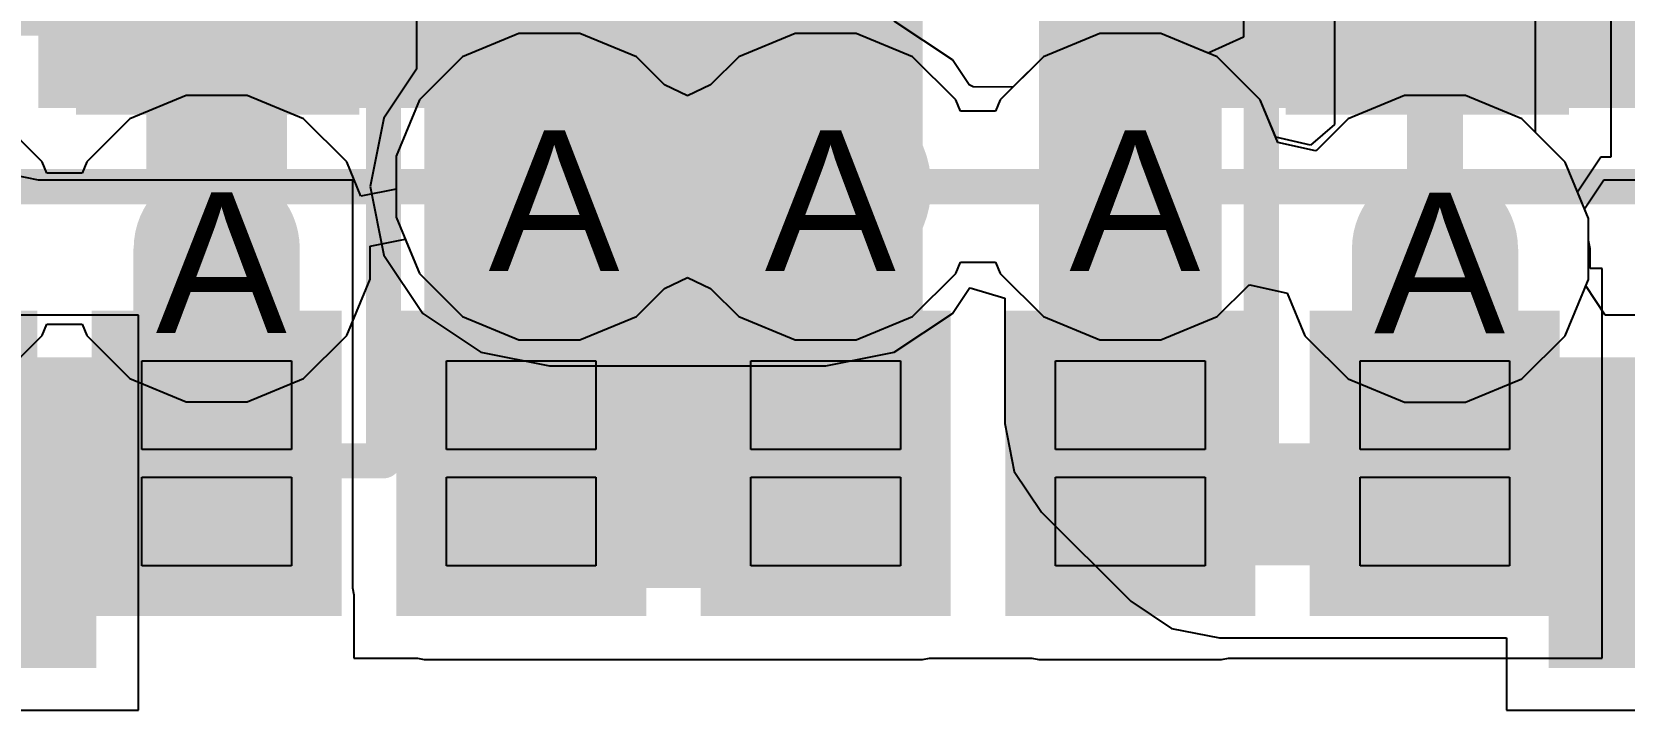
# Model space of a CAD drawing. Header units: inches. Extents: x 0 to 5271, y 0 to 5417.
# Drawn here: x 128.98 to 134.73, y 47.35 to 49.8 of the extents above; entities that cross this region are included whole.
import ezdxf

# ---------------------------------------------------------------- set-up
doc = ezdxf.new("R2010")
doc.units = ezdxf.units.IN
for name, color, linetype in [('Bottom Layer', 5, 'Continuous'), ('Bottom Overlay', 54, 'Continuous'), ('Bottom Paste', 16, 'Continuous'), ('Bottom Solder', 6, 'Continuous'), ('Drill Drawing', 1, 'Continuous'), ('L2_GND1', 16, 'Continuous'), ('L3_SIG1', 76, 'Continuous'), ('L4_PWR', 90, 'Continuous'), ('L5_GND2', 156, 'Continuous'), ('L6_SIG2', 130, 'Continuous'), ('L7_GND3', 216, 'Continuous'), ('Top Layer', 1, 'Continuous'), ('Top Overlay', 2, 'Continuous'), ('Top Paste', 8, 'Continuous'), ('Top Solder', 216, 'Continuous'), ('Via Holes', 16, 'Continuous')]:
    doc.layers.add(name, color=color, linetype=linetype)
doc.styles.add('Arial', font='', dxfattribs={"height": 0.2})
doc.styles.get('Arial').set_extended_font_data('Arial')

# ---------------------------------------------------------------- blocks, each defined once
blk = doc.blocks.new('A7682E_268')
at = {"layer": 'Top Layer'}
for points in [[(1.85, 9.25), (2.55, 9.25), (2.55, 8.35), (1.85, 8.35)], [(2.95, 9.25), (3.65, 9.25), (3.65, 8.35), (2.95, 8.35)], [(4.05, 9.25), (4.75, 9.25), (4.75, 8.35), (4.05, 8.35)], [(5.15, 9.25), (5.85, 9.25), (5.85, 8.35), (5.15, 8.35)], [(6.25, 9.25), (6.95, 9.25), (6.95, 8.35), (6.25, 8.35)]]:
    blk.add_hatch(color=1, dxfattribs=at).paths.add_polyline_path(points)
at = {"layer": 'Top Solder'}
for points in [[(0.6484, 9.3516), (1.5516, 9.3516), (1.5516, 8.2484), (0.6484, 8.2484)], [(1.7484, 9.3516), (2.6516, 9.3516), (2.6516, 8.2484), (1.7484, 8.2484)], [(2.8484, 9.3516), (3.7516, 9.3516), (3.7516, 8.2484), (2.8484, 8.2484)], [(3.9484, 9.3516), (4.8516, 9.3516), (4.8516, 8.2484), (3.9484, 8.2484)], [(5.0484, 9.3516), (5.9516, 9.3516), (5.9516, 8.2484), (5.0484, 8.2484)], [(6.1484, 9.3516), (7.0516, 9.3516), (7.0516, 8.2484), (6.1484, 8.2484)]]:
    blk.add_hatch(color=216, dxfattribs=at).paths.add_polyline_path(points)
at = {"layer": 'Top Overlay'}
blk.add_lwpolyline([(-9.8, 9.7999, 0.127, 0.127, 0), (9.8, 9.7999, 0.127, 0.127, 0)], format="xyseb", dxfattribs=at)
at = {"layer": 'Top Paste'}
for p, q in [((1.93, 8.85), (1.93, 9.17)), ((1.93, 9.17), (2.47, 9.17)), ((2.47, 9.17), (2.47, 8.85)), ((3.03, 8.85), (3.03, 9.17)), ((3.03, 9.17), (3.57, 9.17)), ((3.57, 9.17), (3.57, 8.85)), ((4.13, 8.85), (4.13, 9.17)), ((4.13, 9.17), (4.67, 9.17)), ((4.67, 9.17), (4.67, 8.85)), ((5.23, 8.85), (5.23, 9.17)), ((5.23, 9.17), (5.77, 9.17)), ((5.77, 9.17), (5.77, 8.85)), ((6.33, 8.85), (6.33, 9.17)), ((6.33, 9.17), (6.87, 9.17)), ((6.87, 9.17), (6.87, 8.85)), ((2.47, 8.85), (1.93, 8.85)), ((3.57, 8.85), (3.03, 8.85)), ((4.67, 8.85), (4.13, 8.85)), ((5.77, 8.85), (5.23, 8.85)), ((6.87, 8.85), (6.33, 8.85)), ((1.93, 8.43), (1.93, 8.75)), ((1.93, 8.75), (2.47, 8.75)), ((2.47, 8.75), (2.47, 8.43)), ((3.03, 8.43), (3.03, 8.75)), ((3.03, 8.75), (3.57, 8.75)), ((3.57, 8.75), (3.57, 8.43)), ((4.13, 8.43), (4.13, 8.75)), ((4.13, 8.75), (4.67, 8.75)), ((4.67, 8.75), (4.67, 8.43)), ((5.23, 8.43), (5.23, 8.75)), ((5.23, 8.75), (5.77, 8.75)), ((5.77, 8.75), (5.77, 8.43)), ((6.33, 8.43), (6.33, 8.75)), ((6.33, 8.75), (6.87, 8.75)), ((6.87, 8.75), (6.87, 8.43)), ((2.47, 8.43), (1.93, 8.43)), ((3.57, 8.43), (3.03, 8.43)), ((4.67, 8.43), (4.13, 8.43)), ((5.77, 8.43), (5.23, 8.43)), ((6.87, 8.43), (6.33, 8.43))]:
    blk.add_line(p, q, dxfattribs=at)
blk = doc.blocks.new('CAP_0402_B_311')
at = {"layer": 'Bottom Layer'}
for points in [[(-0.2412, 0.3175), (-0.2412, -0.3175), (-0.6984, -0.3175), (-0.6984, 0.3175)], [(0.6986, 0.3175), (0.6986, -0.3175), (0.2414, -0.3175), (0.2414, 0.3175)]]:
    blk.add_hatch(color=5, dxfattribs=at).paths.add_polyline_path(points)
at = {"layer": 'Bottom Paste'}
for points in [[(-0.2412, 0.3175), (-0.2412, -0.3175), (-0.6984, -0.3175), (-0.6984, 0.3175)], [(0.6986, 0.3175), (0.6986, -0.3175), (0.2414, -0.3175), (0.2414, 0.3175)]]:
    blk.add_hatch(color=16, dxfattribs=at).paths.add_polyline_path(points)
at = {"layer": 'Bottom Solder'}
for points in [[(-0.1812, 0.3775), (-0.1812, -0.3775), (-0.7584, -0.3775), (-0.7584, 0.3775)], [(0.7586, 0.3775), (0.7586, -0.3775), (0.1814, -0.3775), (0.1814, 0.3775)]]:
    blk.add_hatch(color=6, dxfattribs=at).paths.add_polyline_path(points)
at = {"layer": 'Bottom Overlay'}
for points in [[(-0.2793, 0.4064, 0.127, 0.127, 0), (-0.7873, 0.4064, 0.127, 0.127, 0)], [(-0.7873, 0.4064, 0.127, 0.127, 0), (-0.7873, -0.4064, 0.127, 0.127, 0)], [(0.7875, 0.4064, 0.127, 0.127, 0), (0.2795, 0.4064, 0.127, 0.127, 0)], [(0.7875, 0.4064, 0.127, 0.127, 0), (0.7875, -0.4064, 0.127, 0.127, 0)], [(-0.2793, -0.4064, 0.127, 0.127, 0), (-0.7873, -0.4064, 0.127, 0.127, 0)], [(0.7875, -0.4064, 0.127, 0.127, 0), (0.2795, -0.4064, 0.127, 0.127, 0)]]:
    blk.add_lwpolyline(points, format="xyseb", dxfattribs=at)
for points in [[(-0.8191, 0.4064, 0.0635, 0.0635, 1), (-0.7556, 0.4064, 0.0635, 0.0635, 1)], [(-0.8191, 0.4064, 0.0635, 0.0635, 1), (-0.7556, 0.4064, 0.0635, 0.0635, 1)], [(-0.3111, 0.4064, 0.0635, 0.0635, 1), (-0.2476, 0.4064, 0.0635, 0.0635, 1)], [(0.2477, 0.4064, 0.0635, 0.0635, 1), (0.3112, 0.4064, 0.0635, 0.0635, 1)], [(0.7557, 0.4064, 0.0635, 0.0635, 1), (0.8192, 0.4064, 0.0635, 0.0635, 1)], [(0.7557, 0.4064, 0.0635, 0.0635, 1), (0.8192, 0.4064, 0.0635, 0.0635, 1)], [(-0.8191, -0.4064, 0.0635, 0.0635, 1), (-0.7556, -0.4064, 0.0635, 0.0635, 1)], [(-0.8191, -0.4064, 0.0635, 0.0635, 1), (-0.7556, -0.4064, 0.0635, 0.0635, 1)], [(-0.3111, -0.4064, 0.0635, 0.0635, 1), (-0.2476, -0.4064, 0.0635, 0.0635, 1)], [(0.2477, -0.4064, 0.0635, 0.0635, 1), (0.3112, -0.4064, 0.0635, 0.0635, 1)], [(0.7557, -0.4064, 0.0635, 0.0635, 1), (0.8192, -0.4064, 0.0635, 0.0635, 1)], [(0.7557, -0.4064, 0.0635, 0.0635, 1), (0.8192, -0.4064, 0.0635, 0.0635, 1)]]:
    blk.add_lwpolyline(points, format="xyseb", close=True, dxfattribs=at)
blk = doc.blocks.new('SOT_23_B_505')
at = {"layer": 'Bottom Layer'}
for points in [[(-1.36, 1.46), (-0.54, 1.46), (-0.54, 0.54), (-1.36, 0.54)], [(0.54, 1.46), (1.36, 1.46), (1.36, 0.54), (0.54, 0.54)], [(-0.41, -0.54), (0.41, -0.54), (0.41, -1.46), (-0.41, -1.46)]]:
    blk.add_hatch(color=5, dxfattribs=at).paths.add_polyline_path(points)
at = {"layer": 'Bottom Paste'}
for points in [[(-1.36, 1.46), (-0.54, 1.46), (-0.54, 0.54), (-1.36, 0.54)], [(0.54, 1.46), (1.36, 1.46), (1.36, 0.54), (0.54, 0.54)], [(-0.41, -0.54), (0.41, -0.54), (0.41, -1.46), (-0.41, -1.46)]]:
    blk.add_hatch(color=16, dxfattribs=at).paths.add_polyline_path(points)
at = {"layer": 'Bottom Solder'}
for points in [[(-1.4616, 1.5616), (-0.4384, 1.5616), (-0.4384, 0.4384), (-1.4616, 0.4384)], [(0.4384, 1.5616), (1.4616, 1.5616), (1.4616, 0.4384), (0.4384, 0.4384)], [(-0.5116, -0.4384), (0.5116, -0.4384), (0.5116, -1.5616), (-0.5116, -1.5616)]]:
    blk.add_hatch(color=6, dxfattribs=at).paths.add_polyline_path(points)
at = {"layer": 'Bottom Overlay'}
for points in [[(-1.6764, 1.2954, 0.127, 0.127, 0), (-1.5494, 1.1684, 0.127, 0.127, 0)], [(-1.6764, 1.0414, 0.127, 0.127, 0), (-1.6764, 1.2954, 0.127, 0.127, 0)], [(-1.6764, 1.0414, 0.127, 0.127, 0), (-1.5494, 1.1684, 0.127, 0.127, 0)], [(-0.3302, 0.7874, 0.127, 0.127, 0), (0.3302, 0.7874, 0.127, 0.127, 0)], [(-1.5494, -0.8128, 0.127, 0.127, 0), (-1.5494, 0.5842, 0.127, 0.127, 0)], [(1.5494, -0.8128, 0.127, 0.127, 0), (1.5494, 0.5842, 0.127, 0.127, 0)], [(-1.5494, -0.8128, 0.127, 0.127, 0), (-0.5588, -0.8128, 0.127, 0.127, 0)], [(0.5588, -0.8128, 0.127, 0.127, 0), (1.5494, -0.8128, 0.127, 0.127, 0)]]:
    blk.add_lwpolyline(points, format="xyseb", dxfattribs=at)
for points in [[(-1.7082, 1.2954, 0.0635, 0.0635, 1), (-1.6447, 1.2954, 0.0635, 0.0635, 1)], [(-1.7082, 1.2954, 0.0635, 0.0635, 1), (-1.6447, 1.2954, 0.0635, 0.0635, 1)], [(-1.5812, 1.1684, 0.0635, 0.0635, 1), (-1.5177, 1.1684, 0.0635, 0.0635, 1)], [(-1.5812, 1.1684, 0.0635, 0.0635, 1), (-1.5177, 1.1684, 0.0635, 0.0635, 1)], [(-1.7082, 1.0414, 0.0635, 0.0635, 1), (-1.6447, 1.0414, 0.0635, 0.0635, 1)], [(-1.7082, 1.0414, 0.0635, 0.0635, 1), (-1.6447, 1.0414, 0.0635, 0.0635, 1)], [(-0.362, 0.7874, 0.0635, 0.0635, 1), (-0.2985, 0.7874, 0.0635, 0.0635, 1)], [(0.2984, 0.7874, 0.0635, 0.0635, 1), (0.3619, 0.7874, 0.0635, 0.0635, 1)], [(-1.5812, 0.5842, 0.0635, 0.0635, 1), (-1.5177, 0.5842, 0.0635, 0.0635, 1)], [(1.5176, 0.5842, 0.0635, 0.0635, 1), (1.5811, 0.5842, 0.0635, 0.0635, 1)], [(-1.5812, -0.8128, 0.0635, 0.0635, 1), (-1.5177, -0.8128, 0.0635, 0.0635, 1)], [(-1.5812, -0.8128, 0.0635, 0.0635, 1), (-1.5177, -0.8128, 0.0635, 0.0635, 1)], [(-0.5906, -0.8128, 0.0635, 0.0635, 1), (-0.5271, -0.8128, 0.0635, 0.0635, 1)], [(0.527, -0.8128, 0.0635, 0.0635, 1), (0.5905, -0.8128, 0.0635, 0.0635, 1)], [(1.5176, -0.8128, 0.0635, 0.0635, 1), (1.5811, -0.8128, 0.0635, 0.0635, 1)], [(1.5176, -0.8128, 0.0635, 0.0635, 1), (1.5811, -0.8128, 0.0635, 0.0635, 1)]]:
    blk.add_lwpolyline(points, format="xyseb", close=True, dxfattribs=at)
blk = doc.blocks.new('SOT_23_B_506')
at = {"layer": 'Bottom Layer'}
for points in [[(-1.36, 1.46), (-0.54, 1.46), (-0.54, 0.54), (-1.36, 0.54)], [(0.54, 1.46), (1.36, 1.46), (1.36, 0.54), (0.54, 0.54)], [(-0.41, -0.54), (0.41, -0.54), (0.41, -1.46), (-0.41, -1.46)]]:
    blk.add_hatch(color=5, dxfattribs=at).paths.add_polyline_path(points)
at = {"layer": 'Bottom Paste'}
for points in [[(-1.36, 1.46), (-0.54, 1.46), (-0.54, 0.54), (-1.36, 0.54)], [(0.54, 1.46), (1.36, 1.46), (1.36, 0.54), (0.54, 0.54)], [(-0.41, -0.54), (0.41, -0.54), (0.41, -1.46), (-0.41, -1.46)]]:
    blk.add_hatch(color=16, dxfattribs=at).paths.add_polyline_path(points)
at = {"layer": 'Bottom Solder'}
for points in [[(-1.4616, 1.5616), (-0.4384, 1.5616), (-0.4384, 0.4384), (-1.4616, 0.4384)], [(0.4384, 1.5616), (1.4616, 1.5616), (1.4616, 0.4384), (0.4384, 0.4384)], [(-0.5116, -0.4384), (0.5116, -0.4384), (0.5116, -1.5616), (-0.5116, -1.5616)]]:
    blk.add_hatch(color=6, dxfattribs=at).paths.add_polyline_path(points)
at = {"layer": 'Bottom Overlay'}
for points in [[(-1.6764, 1.2954, 0.127, 0.127, 0), (-1.5494, 1.1684, 0.127, 0.127, 0)], [(-1.6764, 1.0414, 0.127, 0.127, 0), (-1.6764, 1.2954, 0.127, 0.127, 0)], [(-1.6764, 1.0414, 0.127, 0.127, 0), (-1.5494, 1.1684, 0.127, 0.127, 0)], [(-0.3302, 0.7874, 0.127, 0.127, 0), (0.3302, 0.7874, 0.127, 0.127, 0)], [(-1.5494, -0.8128, 0.127, 0.127, 0), (-1.5494, 0.5842, 0.127, 0.127, 0)], [(1.5494, -0.8128, 0.127, 0.127, 0), (1.5494, 0.5842, 0.127, 0.127, 0)], [(-1.5494, -0.8128, 0.127, 0.127, 0), (-0.5588, -0.8128, 0.127, 0.127, 0)], [(0.5588, -0.8128, 0.127, 0.127, 0), (1.5494, -0.8128, 0.127, 0.127, 0)]]:
    blk.add_lwpolyline(points, format="xyseb", dxfattribs=at)
for points in [[(-1.7081, 1.2954, 0.0635, 0.0635, 1), (-1.6446, 1.2954, 0.0635, 0.0635, 1)], [(-1.7081, 1.2954, 0.0635, 0.0635, 1), (-1.6446, 1.2954, 0.0635, 0.0635, 1)], [(-1.5811, 1.1684, 0.0635, 0.0635, 1), (-1.5176, 1.1684, 0.0635, 0.0635, 1)], [(-1.5811, 1.1684, 0.0635, 0.0635, 1), (-1.5176, 1.1684, 0.0635, 0.0635, 1)], [(-1.7081, 1.0414, 0.0635, 0.0635, 1), (-1.6446, 1.0414, 0.0635, 0.0635, 1)], [(-1.7081, 1.0414, 0.0635, 0.0635, 1), (-1.6446, 1.0414, 0.0635, 0.0635, 1)], [(-0.3619, 0.7874, 0.0635, 0.0635, 1), (-0.2984, 0.7874, 0.0635, 0.0635, 1)], [(0.2985, 0.7874, 0.0635, 0.0635, 1), (0.362, 0.7874, 0.0635, 0.0635, 1)], [(-1.5811, 0.5842, 0.0635, 0.0635, 1), (-1.5176, 0.5842, 0.0635, 0.0635, 1)], [(1.5177, 0.5842, 0.0635, 0.0635, 1), (1.5812, 0.5842, 0.0635, 0.0635, 1)], [(-1.5811, -0.8128, 0.0635, 0.0635, 1), (-1.5176, -0.8128, 0.0635, 0.0635, 1)], [(-1.5811, -0.8128, 0.0635, 0.0635, 1), (-1.5176, -0.8128, 0.0635, 0.0635, 1)], [(-0.5905, -0.8128, 0.0635, 0.0635, 1), (-0.527, -0.8128, 0.0635, 0.0635, 1)], [(0.5271, -0.8128, 0.0635, 0.0635, 1), (0.5906, -0.8128, 0.0635, 0.0635, 1)], [(1.5177, -0.8128, 0.0635, 0.0635, 1), (1.5812, -0.8128, 0.0635, 0.0635, 1)], [(1.5177, -0.8128, 0.0635, 0.0635, 1), (1.5812, -0.8128, 0.0635, 0.0635, 1)]]:
    blk.add_lwpolyline(points, format="xyseb", close=True, dxfattribs=at)

msp = doc.modelspace()

# ---------------------------------------------------------------- hatches: boundary and pattern name
at = {"layer": 'Bottom Layer'}
msp.add_hatch(color=5, dxfattribs=at).paths.add_polyline_path([(130.6242, 49.2404), (131.0766, 49.2404), (131.0766, 52.5813), (130.6242, 52.5813)])
h = msp.add_hatch(color=5, dxfattribs=at)
edge = h.paths.add_edge_path()
edge.add_arc((130.8453, 49.2404), 0.3, 0, 360)
h = msp.add_hatch(color=5, dxfattribs=at)
edge = h.paths.add_edge_path()
edge.add_arc((131.8431, 49.2404), 0.3, 0, 360)
h = msp.add_hatch(color=5, dxfattribs=at)
edge = h.paths.add_edge_path()
edge.add_arc((132.9431, 49.2404), 0.3, 0, 360)
h = msp.add_hatch(color=5, dxfattribs=at)
edge = h.paths.add_edge_path()
edge.add_arc((129.6433, 49.0163), 0.3, 0, 360)
h = msp.add_hatch(color=5, dxfattribs=at)
edge = h.paths.add_edge_path()
edge.add_arc((134.0439, 49.0155), 0.3, 0, 360)
at = {"layer": 'L2_GND1'}
h = msp.add_hatch(color=16, dxfattribs=at)
edge = h.paths.add_edge_path()
edge.add_arc((130.8453, 49.2404), 0.3, 0, 360)
h = msp.add_hatch(color=16, dxfattribs=at)
edge = h.paths.add_edge_path()
edge.add_arc((131.8431, 49.2404), 0.3, 0, 360)
h = msp.add_hatch(color=16, dxfattribs=at)
edge = h.paths.add_edge_path()
edge.add_arc((132.9431, 49.2404), 0.3, 0, 360)
h = msp.add_hatch(color=16, dxfattribs=at)
edge = h.paths.add_edge_path()
edge.add_arc((129.6433, 49.0163), 0.3, 0, 360)
h = msp.add_hatch(color=16, dxfattribs=at)
edge = h.paths.add_edge_path()
edge.add_arc((134.0439, 49.0155), 0.3, 0, 360)
at = {"layer": 'L3_SIG1'}
h = msp.add_hatch(color=76, dxfattribs=at)
edge = h.paths.add_edge_path()
edge.add_arc((130.8453, 49.2404), 0.3, 0, 360)
h = msp.add_hatch(color=76, dxfattribs=at)
edge = h.paths.add_edge_path()
edge.add_arc((131.8431, 49.2404), 0.3, 0, 360)
h = msp.add_hatch(color=76, dxfattribs=at)
edge = h.paths.add_edge_path()
edge.add_arc((132.9431, 49.2404), 0.3, 0, 360)
h = msp.add_hatch(color=76, dxfattribs=at)
edge = h.paths.add_edge_path()
edge.add_arc((129.6433, 49.0163), 0.3, 0, 360)
h = msp.add_hatch(color=76, dxfattribs=at)
edge = h.paths.add_edge_path()
edge.add_arc((134.0439, 49.0155), 0.3, 0, 360)
at = {"layer": 'L4_PWR'}
h = msp.add_hatch(color=90, dxfattribs=at)
edge = h.paths.add_edge_path()
edge.add_arc((130.8453, 49.2404), 0.3, 0, 360)
h = msp.add_hatch(color=90, dxfattribs=at)
edge = h.paths.add_edge_path()
edge.add_arc((131.8431, 49.2404), 0.3, 0, 360)
h = msp.add_hatch(color=90, dxfattribs=at)
edge = h.paths.add_edge_path()
edge.add_arc((132.9431, 49.2404), 0.3, 0, 360)
h = msp.add_hatch(color=90, dxfattribs=at)
edge = h.paths.add_edge_path()
edge.add_arc((129.6433, 49.0163), 0.3, 0, 360)
h = msp.add_hatch(color=90, dxfattribs=at)
edge = h.paths.add_edge_path()
edge.add_arc((134.0439, 49.0155), 0.3, 0, 360)
at = {"layer": 'L5_GND2'}
h = msp.add_hatch(color=156, dxfattribs=at)
edge = h.paths.add_edge_path()
edge.add_arc((130.8453, 49.2404), 0.3, 0, 360)
h = msp.add_hatch(color=156, dxfattribs=at)
edge = h.paths.add_edge_path()
edge.add_arc((131.8431, 49.2404), 0.3, 0, 360)
h = msp.add_hatch(color=156, dxfattribs=at)
edge = h.paths.add_edge_path()
edge.add_arc((132.9431, 49.2404), 0.3, 0, 360)
h = msp.add_hatch(color=156, dxfattribs=at)
edge = h.paths.add_edge_path()
edge.add_arc((129.6433, 49.0163), 0.3, 0, 360)
h = msp.add_hatch(color=156, dxfattribs=at)
edge = h.paths.add_edge_path()
edge.add_arc((134.0439, 49.0155), 0.3, 0, 360)
at = {"layer": 'L6_SIG2'}
h = msp.add_hatch(color=130, dxfattribs=at)
edge = h.paths.add_edge_path()
edge.add_arc((130.8453, 49.2404), 0.3, 0, 360)
h = msp.add_hatch(color=130, dxfattribs=at)
edge = h.paths.add_edge_path()
edge.add_arc((131.8431, 49.2404), 0.3, 0, 360)
h = msp.add_hatch(color=130, dxfattribs=at)
edge = h.paths.add_edge_path()
edge.add_arc((132.9431, 49.2404), 0.3, 0, 360)
h = msp.add_hatch(color=130, dxfattribs=at)
edge = h.paths.add_edge_path()
edge.add_arc((129.6433, 49.0163), 0.3, 0, 360)
h = msp.add_hatch(color=130, dxfattribs=at)
edge = h.paths.add_edge_path()
edge.add_arc((134.0439, 49.0155), 0.3, 0, 360)
at = {"layer": 'L7_GND3'}
h = msp.add_hatch(color=216, dxfattribs=at)
edge = h.paths.add_edge_path()
edge.add_arc((130.8453, 49.2404), 0.3, 0, 360)
h = msp.add_hatch(color=216, dxfattribs=at)
edge = h.paths.add_edge_path()
edge.add_arc((131.8431, 49.2404), 0.3, 0, 360)
h = msp.add_hatch(color=216, dxfattribs=at)
edge = h.paths.add_edge_path()
edge.add_arc((132.9431, 49.2404), 0.3, 0, 360)
h = msp.add_hatch(color=216, dxfattribs=at)
edge = h.paths.add_edge_path()
edge.add_arc((129.6433, 49.0163), 0.3, 0, 360)
h = msp.add_hatch(color=216, dxfattribs=at)
edge = h.paths.add_edge_path()
edge.add_arc((134.0439, 49.0155), 0.3, 0, 360)
at = {"layer": 'Top Layer'}
for points in [[(129.3422, 51.5145), (128.9988, 51.5145), (128.9988, 49.5245), (129.3422, 49.5245)], [(132.6131, 47.7904), (133.2731, 47.7904), (133.2731, 50.5388), (132.6131, 50.5388)], [(129.8496, 50.4478), (129.0496, 50.4478), (129.0496, 49.5245), (129.8496, 49.5245)], [(129.5321, 49.5245), (132.1606, 49.5245), (132.1606, 50.4478), (129.5321, 50.4478)], [(130.3931, 47.7904), (132.1932, 47.7904), (132.1932, 50.4478), (130.3931, 50.4478)], [(132.6131, 49.5245), (135.4006, 49.5245), (135.4006, 50.4475), (132.6131, 50.4475)], [(129.9433, 49.0163), (129.3422, 49.0163), (129.3422, 48.2387), (129.9433, 48.2387)], [(133.7438, 48.2379), (134.345, 48.2379), (134.345, 49.0155), (133.7438, 49.0155)]]:
    msp.add_hatch(color=1, dxfattribs=at).paths.add_polyline_path(points)
h = msp.add_hatch(color=1, dxfattribs=at)
edge = h.paths.add_edge_path()
edge.add_arc((130.8453, 49.2404), 0.3, 0, 360)
h = msp.add_hatch(color=1, dxfattribs=at)
edge = h.paths.add_edge_path()
edge.add_arc((131.8431, 49.2404), 0.3, 0, 360)
h = msp.add_hatch(color=1, dxfattribs=at)
edge = h.paths.add_edge_path()
edge.add_arc((132.9431, 49.2404), 0.3, 0, 360)
h = msp.add_hatch(color=1, dxfattribs=at)
edge = h.paths.add_edge_path()
edge.add_arc((129.6433, 49.0163), 0.3, 0, 360)
h = msp.add_hatch(color=1, dxfattribs=at)
edge = h.paths.add_edge_path()
edge.add_arc((134.0439, 49.0155), 0.3, 0, 360)
at = {"layer": 'Via Holes'}
h = msp.add_hatch(color=7, dxfattribs=at)
edge = h.paths.add_edge_path()
edge.add_arc((130.8453, 49.2404), 0.15, 0, 360)
h = msp.add_hatch(color=7, dxfattribs=at)
edge = h.paths.add_edge_path()
edge.add_arc((131.8431, 49.2404), 0.15, 0, 360)
h = msp.add_hatch(color=7, dxfattribs=at)
edge = h.paths.add_edge_path()
edge.add_arc((132.9431, 49.2404), 0.15, 0, 360)
h = msp.add_hatch(color=7, dxfattribs=at)
edge = h.paths.add_edge_path()
edge.add_arc((129.6433, 49.0163), 0.15, 0, 360)
h = msp.add_hatch(color=7, dxfattribs=at)
edge = h.paths.add_edge_path()
edge.add_arc((134.0439, 49.0155), 0.15, 0, 360)

# ---------------------------------------------------------------- linework, layer by layer
at = {"layer": 'Bottom Layer'}
for p, q in [((133.352, 50.7766), (133.352, 49.7809)), ((134.68, 49.3486), (134.68, 50.7766)), ((130.3652, 50.6742), (130.3652, 49.665)), ((132.3009, 49.6982), (132.0908, 49.8386)), ((132.8329, 49.7944), (132.6293, 49.7101)), ((133.0533, 49.7944), (132.8329, 49.7944)), ((133.225, 49.7233), (133.0533, 49.7944)), ((133.352, 49.7809), (133.225, 49.7233)), ((132.3612, 49.6079), (132.3009, 49.6982)), ((132.6293, 49.7101), (132.5192, 49.6)), ((130.3652, 49.665), (130.2471, 49.4882)), ((132.3758, 49.6009), (132.3612, 49.6079)), ((132.5192, 49.6), (132.3758, 49.6009)), ((130.2471, 49.4882), (130.1978, 49.2404)), ((134.5582, 49.2216), (134.643, 49.3486)), ((134.643, 49.3486), (134.68, 49.3486)), ((130.1978, 49.2404), (130.2471, 48.9926)), ((134.5979, 49.1257), (134.5582, 49.2216)), ((134.5979, 48.9053), (134.5979, 49.1257)), ((130.2471, 48.9926), (130.3874, 48.7826)), ((134.5883, 48.8822), (134.5979, 48.9053)), ((132.3009, 48.7826), (132.3612, 48.8729)), ((132.3612, 48.8729), (132.3652, 48.8748)), ((132.3652, 48.8748), (132.4899, 48.8369)), ((132.4899, 48.8369), (132.4899, 48.3847)), ((134.6589, 48.7766), (134.5883, 48.8822)), ((129.3604, 48.7766), (128.0324, 48.7766)), ((129.3604, 47.3486), (129.3604, 48.7766)), ((130.3874, 48.7826), (130.5975, 48.6422)), ((132.0908, 48.6422), (132.3009, 48.7826)), ((135.63, 48.7766), (134.6589, 48.7766)), ((130.5975, 48.6422), (130.8453, 48.593)), ((131.8431, 48.593), (132.0908, 48.6422)), ((130.8453, 48.593), (131.8431, 48.593)), ((132.4899, 48.3847), (132.5244, 48.2113)), ((132.5244, 48.2113), (132.6227, 48.0643)), ((132.6227, 48.0643), (132.9448, 47.7421)), ((132.9448, 47.7421), (132.9448, 47.7421)), ((132.9448, 47.7421), (133.0918, 47.6439)), ((133.0918, 47.6439), (133.2653, 47.6094)), ((133.2653, 47.6094), (133.2653, 47.6094)), ((133.2653, 47.6094), (134.302, 47.6094)), ((134.302, 47.6094), (134.302, 47.3486)), ((128.0324, 47.3486), (129.3604, 47.3486)), ((134.302, 47.3486), (135.63, 47.3486))]:
    msp.add_line(p, q, dxfattribs=at)
for points in [[(129.6433, 49.0163, 0.508, 0.508, 0), (129.6433, 50.0594, 0.508, 0.508, 0)], [(130.8453, 49.2404, 0.762, 0.762, 0), (131.8431, 49.2404, 0.762, 0.762, 0)], [(132.9431, 48.3847, 0.381, 0.381, 0), (132.9431, 49.2404, 0.381, 0.381, 0)], [(132.9431, 48.3847, 0.381, 0.381, 0), (133.2653, 48.0626, 0.381, 0.381, 0)], [(133.2653, 48.0626, 0.381, 0.381, 0), (134.966, 48.0626, 0.381, 0.381, 0)]]:
    msp.add_lwpolyline(points, format="xyseb", dxfattribs=at)
for points in [[(130.6548, 49.2404, 0.381, 0.381, 1), (131.0358, 49.2404, 0.381, 0.381, 1)], [(131.6526, 49.2404, 0.381, 0.381, 1), (132.0336, 49.2404, 0.381, 0.381, 1)], [(132.8479, 49.2404, 0.1905, 0.1905, 1), (133.0384, 49.2404, 0.1905, 0.1905, 1)], [(129.5163, 49.0163, 0.254, 0.254, 1), (129.7703, 49.0163, 0.254, 0.254, 1)], [(132.8479, 48.3847, 0.1905, 0.1905, 1), (133.0384, 48.3847, 0.1905, 0.1905, 1)], [(132.8479, 48.3847, 0.1905, 0.1905, 1), (133.0384, 48.3847, 0.1905, 0.1905, 1)], [(133.17, 48.0626, 0.1905, 0.1905, 1), (133.3605, 48.0626, 0.1905, 0.1905, 1)], [(133.17, 48.0626, 0.1905, 0.1905, 1), (133.3605, 48.0626, 0.1905, 0.1905, 1)]]:
    msp.add_lwpolyline(points, format="xyseb", close=True, dxfattribs=at)
at = {"layer": 'L2_GND1'}
for p, q in [((130.7351, 49.7944), (130.5314, 49.7101)), ((130.9554, 49.7944), (130.7351, 49.7944)), ((131.1591, 49.7101), (130.9554, 49.7944)), ((131.7329, 49.7944), (131.5292, 49.7101)), ((131.9533, 49.7944), (131.7329, 49.7944)), ((132.1569, 49.7101), (131.9533, 49.7944)), ((132.8329, 49.7944), (132.6293, 49.7101)), ((133.0533, 49.7944), (132.8329, 49.7944)), ((133.257, 49.7101), (133.0533, 49.7944)), ((130.5314, 49.7101), (130.3756, 49.5542)), ((131.2612, 49.6079), (131.1591, 49.7101)), ((131.5292, 49.7101), (131.4271, 49.6079)), ((132.3127, 49.5542), (132.1569, 49.7101)), ((132.6293, 49.7101), (132.4735, 49.5542)), ((133.4128, 49.5542), (133.257, 49.7101)), ((131.3442, 49.5682), (131.2612, 49.6079)), ((131.4271, 49.6079), (131.3442, 49.5682)), ((130.3756, 49.5542), (130.2913, 49.3506)), ((132.3296, 49.5135), (132.3127, 49.5542)), ((132.4735, 49.5542), (132.4566, 49.5135)), ((133.4766, 49.4002), (133.4128, 49.5542)), ((133.9337, 49.5695), (133.7301, 49.4852)), ((134.1541, 49.5695), (133.9337, 49.5695)), ((134.3577, 49.4852), (134.1541, 49.5695)), ((132.4566, 49.5135), (132.3296, 49.5135)), ((133.7301, 49.4852), (133.6157, 49.3709)), ((134.5135, 49.3293), (134.3577, 49.4852)), ((130.2913, 49.3506), (130.2913, 49.1302)), ((133.6118, 49.3702), (133.4766, 49.4002)), ((133.6157, 49.3709), (133.6118, 49.3702)), ((134.5979, 49.1257), (134.5135, 49.3293)), ((130.2913, 49.1302), (130.3756, 48.9266)), ((134.5979, 48.9053), (134.5979, 49.1257)), ((132.3127, 48.9266), (132.3296, 48.9673)), ((132.3296, 48.9673), (132.4566, 48.9673)), ((132.4566, 48.9673), (132.4735, 48.9266)), ((130.3756, 48.9266), (130.5314, 48.7707)), ((131.2612, 48.8729), (131.3442, 48.9126)), ((131.3442, 48.9126), (131.4271, 48.8729)), ((132.1569, 48.7707), (132.3127, 48.9266)), ((132.4735, 48.9266), (132.6293, 48.7707)), ((134.5135, 48.7017), (134.5979, 48.9053)), ((131.1591, 48.7707), (131.2612, 48.8729)), ((131.4271, 48.8729), (131.5292, 48.7707)), ((133.257, 48.7707), (133.3713, 48.885)), ((133.3713, 48.885), (133.3752, 48.8857)), ((133.3752, 48.8857), (133.5104, 48.8557)), ((133.5104, 48.8557), (133.5742, 48.7017)), ((130.5314, 48.7707), (130.7351, 48.6864)), ((130.9554, 48.6864), (131.1591, 48.7707)), ((131.5292, 48.7707), (131.7329, 48.6864)), ((131.9533, 48.6864), (132.1569, 48.7707)), ((132.6293, 48.7707), (132.8329, 48.6864)), ((133.0533, 48.6864), (133.257, 48.7707)), ((130.7351, 48.6864), (130.9554, 48.6864)), ((131.7329, 48.6864), (131.9533, 48.6864)), ((132.8329, 48.6864), (133.0533, 48.6864)), ((133.5742, 48.7017), (133.7301, 48.5458)), ((134.3577, 48.5458), (134.5135, 48.7017)), ((133.7301, 48.5458), (133.9337, 48.4615)), ((134.1541, 48.4615), (134.3577, 48.5458)), ((133.9337, 48.4615), (134.1541, 48.4615))]:
    msp.add_line(p, q, dxfattribs=at)
at = {"layer": 'L3_SIG1'}
for p, q in [((133.6813, 51.2145), (133.6813, 49.4647)), ((134.4064, 49.4364), (134.4064, 51.0643)), ((130.7351, 49.7944), (130.5314, 49.7101)), ((130.9554, 49.7944), (130.7351, 49.7944)), ((131.1591, 49.7101), (130.9554, 49.7944)), ((131.7329, 49.7944), (131.5292, 49.7101)), ((131.9533, 49.7944), (131.7329, 49.7944)), ((132.1569, 49.7101), (131.9533, 49.7944)), ((132.8329, 49.7944), (132.6293, 49.7101)), ((133.0533, 49.7944), (132.8329, 49.7944)), ((133.257, 49.7101), (133.0533, 49.7944)), ((130.5314, 49.7101), (130.3756, 49.5542)), ((131.2612, 49.6079), (131.1591, 49.7101)), ((131.5292, 49.7101), (131.4271, 49.6079)), ((132.3127, 49.5542), (132.1569, 49.7101)), ((132.6293, 49.7101), (132.4735, 49.5542)), ((133.4128, 49.5542), (133.257, 49.7101)), ((131.3442, 49.5682), (131.2612, 49.6079)), ((131.4271, 49.6079), (131.3442, 49.5682)), ((130.3756, 49.5542), (130.2913, 49.3506)), ((132.3296, 49.5135), (132.3127, 49.5542)), ((132.4735, 49.5542), (132.4566, 49.5135)), ((133.4685, 49.4198), (133.4128, 49.5542)), ((132.4566, 49.5135), (132.3296, 49.5135)), ((133.6813, 49.4647), (133.5939, 49.3905)), ((133.5939, 49.3905), (133.4685, 49.4198)), ((134.5135, 49.3293), (134.4064, 49.4364)), ((130.2913, 49.3506), (130.2913, 49.1302)), ((134.5979, 49.1257), (134.5135, 49.3293)), ((130.2913, 49.1302), (130.3756, 48.9266)), ((134.5979, 48.9053), (134.5979, 49.1257)), ((132.3127, 48.9266), (132.3296, 48.9673)), ((132.3296, 48.9673), (132.4566, 48.9673)), ((132.4566, 48.9673), (132.4735, 48.9266)), ((130.3756, 48.9266), (130.5314, 48.7707)), ((131.2612, 48.8729), (131.3442, 48.9126)), ((131.3442, 48.9126), (131.4271, 48.8729)), ((132.1569, 48.7707), (132.3127, 48.9266)), ((132.4735, 48.9266), (132.6293, 48.7707)), ((134.5135, 48.7017), (134.5979, 48.9053)), ((131.1591, 48.7707), (131.2612, 48.8729)), ((131.4271, 48.8729), (131.5292, 48.7707)), ((133.257, 48.7707), (133.3713, 48.885)), ((133.3713, 48.885), (133.3752, 48.8857)), ((133.3752, 48.8857), (133.5104, 48.8557)), ((133.5104, 48.8557), (133.5742, 48.7017)), ((130.5314, 48.7707), (130.7351, 48.6864)), ((130.9554, 48.6864), (131.1591, 48.7707)), ((131.5292, 48.7707), (131.7329, 48.6864)), ((131.9533, 48.6864), (132.1569, 48.7707)), ((132.6293, 48.7707), (132.8329, 48.6864)), ((133.0533, 48.6864), (133.257, 48.7707)), ((130.7351, 48.6864), (130.9554, 48.6864)), ((131.7329, 48.6864), (131.9533, 48.6864)), ((132.8329, 48.6864), (133.0533, 48.6864)), ((133.5742, 48.7017), (133.7301, 48.5458)), ((134.3577, 48.5458), (134.5135, 48.7017)), ((133.7301, 48.5458), (133.9337, 48.4615)), ((134.1541, 48.4615), (134.3577, 48.5458)), ((133.9337, 48.4615), (134.1541, 48.4615))]:
    msp.add_line(p, q, dxfattribs=at)
msp.add_lwpolyline([(134.0439, 49.0155, 0.2032, 0.2032, 0), (134.0439, 51.2145, 0.2032, 0.2032, 0)], format="xyseb", dxfattribs=at)
msp.add_lwpolyline([(133.9931, 49.0155, 0.1016, 0.1016, 1), (134.0947, 49.0155, 0.1016, 0.1016, 1)], format="xyseb", close=True, dxfattribs=at)
at = {"layer": 'L4_PWR'}
for p, q in [((130.7351, 49.7944), (130.5314, 49.7101)), ((130.9554, 49.7944), (130.7351, 49.7944)), ((131.1591, 49.7101), (130.9554, 49.7944)), ((131.7329, 49.7944), (131.5292, 49.7101)), ((131.9533, 49.7944), (131.7329, 49.7944)), ((132.1569, 49.7101), (131.9533, 49.7944)), ((132.8329, 49.7944), (132.6293, 49.7101)), ((133.0533, 49.7944), (132.8329, 49.7944)), ((133.257, 49.7101), (133.0533, 49.7944)), ((130.5314, 49.7101), (130.3756, 49.5542)), ((131.2612, 49.6079), (131.1591, 49.7101)), ((131.5292, 49.7101), (131.4271, 49.6079)), ((132.3127, 49.5542), (132.1569, 49.7101)), ((132.6293, 49.7101), (132.4735, 49.5542)), ((133.4128, 49.5542), (133.257, 49.7101)), ((131.3442, 49.5682), (131.2612, 49.6079)), ((131.4271, 49.6079), (131.3442, 49.5682)), ((129.5331, 49.5703), (129.3295, 49.486)), ((129.7535, 49.5703), (129.5331, 49.5703)), ((129.9571, 49.486), (129.7535, 49.5703)), ((130.3756, 49.5542), (130.2913, 49.3506)), ((132.3296, 49.5135), (132.3127, 49.5542)), ((132.4735, 49.5542), (132.4566, 49.5135)), ((133.4766, 49.4002), (133.4128, 49.5542)), ((133.9337, 49.5695), (133.7301, 49.4852)), ((134.1541, 49.5695), (133.9337, 49.5695)), ((134.3577, 49.4852), (134.1541, 49.5695)), ((129.0129, 49.3301), (128.8571, 49.486)), ((129.3295, 49.486), (129.1736, 49.3301)), ((130.1129, 49.3301), (129.9571, 49.486)), ((132.4566, 49.5135), (132.3296, 49.5135)), ((133.7301, 49.4852), (133.6157, 49.3709)), ((134.5135, 49.3293), (134.3577, 49.4852)), ((130.2913, 49.3506), (130.2913, 49.2315)), ((133.6118, 49.3702), (133.4766, 49.4002)), ((133.6157, 49.3709), (133.6118, 49.3702)), ((129.0298, 49.2894), (129.0129, 49.3301)), ((129.1736, 49.3301), (129.1568, 49.2894)), ((130.1643, 49.2062), (130.1129, 49.3301)), ((134.5979, 49.1257), (134.5135, 49.3293)), ((129.1568, 49.2894), (129.0298, 49.2894)), ((130.2913, 49.2315), (130.1643, 49.2062)), ((134.5979, 48.9053), (134.5979, 49.1257)), ((130.1973, 49.0252), (130.3243, 49.0505)), ((130.1973, 48.9061), (130.1973, 49.0252)), ((130.3243, 49.0505), (130.3756, 48.9266)), ((132.3127, 48.9266), (132.3296, 48.9673)), ((132.3296, 48.9673), (132.4566, 48.9673)), ((132.4566, 48.9673), (132.4735, 48.9266)), ((130.1129, 48.7025), (130.1973, 48.9061)), ((130.3756, 48.9266), (130.5314, 48.7707)), ((131.2612, 48.8729), (131.3442, 48.9126)), ((131.3442, 48.9126), (131.4271, 48.8729)), ((132.1569, 48.7707), (132.3127, 48.9266)), ((132.4735, 48.9266), (132.6293, 48.7707)), ((134.5135, 48.7017), (134.5979, 48.9053)), ((131.1591, 48.7707), (131.2612, 48.8729)), ((131.4271, 48.8729), (131.5292, 48.7707)), ((133.257, 48.7707), (133.3713, 48.885)), ((133.3713, 48.885), (133.3752, 48.8857)), ((133.3752, 48.8857), (133.5104, 48.8557)), ((133.5104, 48.8557), (133.5742, 48.7017)), ((129.0129, 48.7025), (129.0298, 48.7432)), ((129.0298, 48.7432), (129.1568, 48.7432)), ((129.1568, 48.7432), (129.1736, 48.7025)), ((130.5314, 48.7707), (130.7351, 48.6864)), ((130.9554, 48.6864), (131.1591, 48.7707)), ((131.5292, 48.7707), (131.7329, 48.6864)), ((131.9533, 48.6864), (132.1569, 48.7707)), ((132.6293, 48.7707), (132.8329, 48.6864)), ((133.0533, 48.6864), (133.257, 48.7707)), ((128.8571, 48.5467), (129.0129, 48.7025)), ((129.1736, 48.7025), (129.3295, 48.5467)), ((129.9571, 48.5467), (130.1129, 48.7025)), ((130.7351, 48.6864), (130.9554, 48.6864)), ((131.7329, 48.6864), (131.9533, 48.6864)), ((132.8329, 48.6864), (133.0533, 48.6864)), ((133.5742, 48.7017), (133.7301, 48.5458)), ((134.3577, 48.5458), (134.5135, 48.7017)), ((129.3295, 48.5467), (129.5331, 48.4623)), ((129.7535, 48.4623), (129.9571, 48.5467)), ((133.7301, 48.5458), (133.9337, 48.4615)), ((134.1541, 48.4615), (134.3577, 48.5458)), ((129.5331, 48.4623), (129.7535, 48.4623)), ((133.9337, 48.4615), (134.1541, 48.4615))]:
    msp.add_line(p, q, dxfattribs=at)
at = {"layer": 'L5_GND2'}
for p, q in [((130.7351, 49.7944), (130.5314, 49.7101)), ((130.9554, 49.7944), (130.7351, 49.7944)), ((131.1591, 49.7101), (130.9554, 49.7944)), ((131.7329, 49.7944), (131.5292, 49.7101)), ((131.9533, 49.7944), (131.7329, 49.7944)), ((132.1569, 49.7101), (131.9533, 49.7944)), ((132.8329, 49.7944), (132.6293, 49.7101)), ((133.0533, 49.7944), (132.8329, 49.7944)), ((133.257, 49.7101), (133.0533, 49.7944)), ((130.5314, 49.7101), (130.3756, 49.5542)), ((131.2612, 49.6079), (131.1591, 49.7101)), ((131.5292, 49.7101), (131.4271, 49.6079)), ((132.3127, 49.5542), (132.1569, 49.7101)), ((132.6293, 49.7101), (132.4735, 49.5542)), ((133.4128, 49.5542), (133.257, 49.7101)), ((131.3442, 49.5682), (131.2612, 49.6079)), ((131.4271, 49.6079), (131.3442, 49.5682)), ((130.3756, 49.5542), (130.2913, 49.3506)), ((132.3296, 49.5135), (132.3127, 49.5542)), ((132.4735, 49.5542), (132.4566, 49.5135)), ((133.4766, 49.4002), (133.4128, 49.5542)), ((133.9337, 49.5695), (133.7301, 49.4852)), ((134.1541, 49.5695), (133.9337, 49.5695)), ((134.3577, 49.4852), (134.1541, 49.5695)), ((132.4566, 49.5135), (132.3296, 49.5135)), ((133.7301, 49.4852), (133.6157, 49.3709)), ((134.5135, 49.3293), (134.3577, 49.4852)), ((130.2913, 49.3506), (130.2913, 49.1302)), ((133.6118, 49.3702), (133.4766, 49.4002)), ((133.6157, 49.3709), (133.6118, 49.3702)), ((134.5979, 49.1257), (134.5135, 49.3293)), ((130.2913, 49.1302), (130.3756, 48.9266)), ((134.5979, 48.9053), (134.5979, 49.1257)), ((132.3127, 48.9266), (132.3296, 48.9673)), ((132.3296, 48.9673), (132.4566, 48.9673)), ((132.4566, 48.9673), (132.4735, 48.9266)), ((130.3756, 48.9266), (130.5314, 48.7707)), ((131.2612, 48.8729), (131.3442, 48.9126)), ((131.3442, 48.9126), (131.4271, 48.8729)), ((132.1569, 48.7707), (132.3127, 48.9266)), ((132.4735, 48.9266), (132.6293, 48.7707)), ((134.5135, 48.7017), (134.5979, 48.9053)), ((131.1591, 48.7707), (131.2612, 48.8729)), ((131.4271, 48.8729), (131.5292, 48.7707)), ((133.257, 48.7707), (133.3713, 48.885)), ((133.3713, 48.885), (133.3752, 48.8857)), ((133.3752, 48.8857), (133.5104, 48.8557)), ((133.5104, 48.8557), (133.5742, 48.7017)), ((130.5314, 48.7707), (130.7351, 48.6864)), ((130.9554, 48.6864), (131.1591, 48.7707)), ((131.5292, 48.7707), (131.7329, 48.6864)), ((131.9533, 48.6864), (132.1569, 48.7707)), ((132.6293, 48.7707), (132.8329, 48.6864)), ((133.0533, 48.6864), (133.257, 48.7707)), ((130.7351, 48.6864), (130.9554, 48.6864)), ((131.7329, 48.6864), (131.9533, 48.6864)), ((132.8329, 48.6864), (133.0533, 48.6864)), ((133.5742, 48.7017), (133.7301, 48.5458)), ((134.3577, 48.5458), (134.5135, 48.7017)), ((133.7301, 48.5458), (133.9337, 48.4615)), ((134.1541, 48.4615), (134.3577, 48.5458)), ((133.9337, 48.4615), (134.1541, 48.4615))]:
    msp.add_line(p, q, dxfattribs=at)
at = {"layer": 'L6_SIG2'}
for p, q in [((130.7351, 49.7944), (130.5314, 49.7101)), ((130.9554, 49.7944), (130.7351, 49.7944)), ((131.1591, 49.7101), (130.9554, 49.7944)), ((131.7329, 49.7944), (131.5292, 49.7101)), ((131.9533, 49.7944), (131.7329, 49.7944)), ((132.1569, 49.7101), (131.9533, 49.7944)), ((132.8329, 49.7944), (132.6293, 49.7101)), ((133.0533, 49.7944), (132.8329, 49.7944)), ((133.257, 49.7101), (133.0533, 49.7944)), ((130.5314, 49.7101), (130.3756, 49.5542)), ((131.2612, 49.6079), (131.1591, 49.7101)), ((131.5292, 49.7101), (131.4271, 49.6079)), ((132.3127, 49.5542), (132.1569, 49.7101)), ((132.6293, 49.7101), (132.4735, 49.5542)), ((133.4128, 49.5542), (133.257, 49.7101)), ((131.3442, 49.5682), (131.2612, 49.6079)), ((131.4271, 49.6079), (131.3442, 49.5682)), ((130.3756, 49.5542), (130.2913, 49.3506)), ((132.3296, 49.5135), (132.3127, 49.5542)), ((132.4735, 49.5542), (132.4566, 49.5135)), ((133.4766, 49.4002), (133.4128, 49.5542)), ((133.9337, 49.5695), (133.7301, 49.4852)), ((134.1541, 49.5695), (133.9337, 49.5695)), ((134.3577, 49.4852), (134.1541, 49.5695)), ((132.4566, 49.5135), (132.3296, 49.5135)), ((133.7301, 49.4852), (133.6157, 49.3709)), ((134.5135, 49.3293), (134.3577, 49.4852)), ((130.2913, 49.3506), (130.2913, 49.1302)), ((133.6118, 49.3702), (133.4766, 49.4002)), ((133.6157, 49.3709), (133.6118, 49.3702)), ((134.5979, 49.1257), (134.5135, 49.3293)), ((130.2913, 49.1302), (130.3756, 48.9266)), ((134.5979, 48.9053), (134.5979, 49.1257)), ((132.3127, 48.9266), (132.3296, 48.9673)), ((132.3296, 48.9673), (132.4566, 48.9673)), ((132.4566, 48.9673), (132.4735, 48.9266)), ((130.3756, 48.9266), (130.5314, 48.7707)), ((131.2612, 48.8729), (131.3442, 48.9126)), ((131.3442, 48.9126), (131.4271, 48.8729)), ((132.1569, 48.7707), (132.3127, 48.9266)), ((132.4735, 48.9266), (132.6293, 48.7707)), ((134.5135, 48.7017), (134.5979, 48.9053)), ((131.1591, 48.7707), (131.2612, 48.8729)), ((131.4271, 48.8729), (131.5292, 48.7707)), ((133.257, 48.7707), (133.3713, 48.885)), ((133.3713, 48.885), (133.3752, 48.8857)), ((133.3752, 48.8857), (133.5104, 48.8557)), ((133.5104, 48.8557), (133.5742, 48.7017)), ((130.5314, 48.7707), (130.7351, 48.6864)), ((130.9554, 48.6864), (131.1591, 48.7707)), ((131.5292, 48.7707), (131.7329, 48.6864)), ((131.9533, 48.6864), (132.1569, 48.7707)), ((132.6293, 48.7707), (132.8329, 48.6864)), ((133.0533, 48.6864), (133.257, 48.7707)), ((130.7351, 48.6864), (130.9554, 48.6864)), ((131.7329, 48.6864), (131.9533, 48.6864)), ((132.8329, 48.6864), (133.0533, 48.6864)), ((133.5742, 48.7017), (133.7301, 48.5458)), ((134.3577, 48.5458), (134.5135, 48.7017)), ((133.7301, 48.5458), (133.9337, 48.4615)), ((134.1541, 48.4615), (134.3577, 48.5458)), ((133.9337, 48.4615), (134.1541, 48.4615))]:
    msp.add_line(p, q, dxfattribs=at)
at = {"layer": 'L7_GND3'}
for p, q in [((130.7351, 49.7944), (130.5314, 49.7101)), ((130.9554, 49.7944), (130.7351, 49.7944)), ((131.1591, 49.7101), (130.9554, 49.7944)), ((131.7329, 49.7944), (131.5292, 49.7101)), ((131.9533, 49.7944), (131.7329, 49.7944)), ((132.1569, 49.7101), (131.9533, 49.7944)), ((132.8329, 49.7944), (132.6293, 49.7101)), ((133.0533, 49.7944), (132.8329, 49.7944)), ((133.257, 49.7101), (133.0533, 49.7944)), ((130.5314, 49.7101), (130.3756, 49.5542)), ((131.2612, 49.6079), (131.1591, 49.7101)), ((131.5292, 49.7101), (131.4271, 49.6079)), ((132.3127, 49.5542), (132.1569, 49.7101)), ((132.6293, 49.7101), (132.4735, 49.5542)), ((133.4128, 49.5542), (133.257, 49.7101)), ((131.3442, 49.5682), (131.2612, 49.6079)), ((131.4271, 49.6079), (131.3442, 49.5682)), ((130.3756, 49.5542), (130.2913, 49.3506)), ((132.3296, 49.5135), (132.3127, 49.5542)), ((132.4735, 49.5542), (132.4566, 49.5135)), ((133.4766, 49.4002), (133.4128, 49.5542)), ((133.9337, 49.5695), (133.7301, 49.4852)), ((134.1541, 49.5695), (133.9337, 49.5695)), ((134.3577, 49.4852), (134.1541, 49.5695)), ((132.4566, 49.5135), (132.3296, 49.5135)), ((133.7301, 49.4852), (133.6157, 49.3709)), ((134.5135, 49.3293), (134.3577, 49.4852)), ((130.2913, 49.3506), (130.2913, 49.1302)), ((133.6118, 49.3702), (133.4766, 49.4002)), ((133.6157, 49.3709), (133.6118, 49.3702)), ((134.5979, 49.1257), (134.5135, 49.3293)), ((130.2913, 49.1302), (130.3756, 48.9266)), ((134.5979, 48.9053), (134.5979, 49.1257)), ((132.3127, 48.9266), (132.3296, 48.9673)), ((132.3296, 48.9673), (132.4566, 48.9673)), ((132.4566, 48.9673), (132.4735, 48.9266)), ((130.3756, 48.9266), (130.5314, 48.7707)), ((131.2612, 48.8729), (131.3442, 48.9126)), ((131.3442, 48.9126), (131.4271, 48.8729)), ((132.1569, 48.7707), (132.3127, 48.9266)), ((132.4735, 48.9266), (132.6293, 48.7707)), ((134.5135, 48.7017), (134.5979, 48.9053)), ((131.1591, 48.7707), (131.2612, 48.8729)), ((131.4271, 48.8729), (131.5292, 48.7707)), ((133.257, 48.7707), (133.3713, 48.885)), ((133.3713, 48.885), (133.3752, 48.8857)), ((133.3752, 48.8857), (133.5104, 48.8557)), ((133.5104, 48.8557), (133.5742, 48.7017)), ((130.5314, 48.7707), (130.7351, 48.6864)), ((130.9554, 48.6864), (131.1591, 48.7707)), ((131.5292, 48.7707), (131.7329, 48.6864)), ((131.9533, 48.6864), (132.1569, 48.7707)), ((132.6293, 48.7707), (132.8329, 48.6864)), ((133.0533, 48.6864), (133.257, 48.7707)), ((130.7351, 48.6864), (130.9554, 48.6864)), ((131.7329, 48.6864), (131.9533, 48.6864)), ((132.8329, 48.6864), (133.0533, 48.6864)), ((133.5742, 48.7017), (133.7301, 48.5458)), ((134.3577, 48.5458), (134.5135, 48.7017)), ((133.7301, 48.5458), (133.9337, 48.4615)), ((134.1541, 48.4615), (134.3577, 48.5458)), ((133.9337, 48.4615), (134.1541, 48.4615))]:
    msp.add_line(p, q, dxfattribs=at)
at = {"layer": 'Top Layer'}
for p, q in [((128.9048, 49.2843), (128.9988, 49.2655)), ((128.9988, 49.2655), (130.1342, 49.2655)), ((130.1342, 49.2655), (130.1342, 47.7904)), ((134.5837, 49.1599), (134.6542, 49.2655)), ((134.6542, 49.2655), (135.4006, 49.2655)), ((134.5979, 49.1257), (134.5837, 49.1599)), ((134.5979, 49.046), (134.5979, 49.1257)), ((134.6039, 49.0155), (134.5979, 49.046)), ((134.6039, 48.9444), (134.6039, 49.0155)), ((134.6472, 48.9444), (134.6039, 48.9444)), ((134.6472, 47.5364), (134.6472, 48.9444)), ((130.1342, 47.7904), (130.1391, 47.7653)), ((130.1391, 47.7653), (130.1391, 47.5364)), ((130.1391, 47.5364), (130.3682, 47.5364)), ((130.3682, 47.5364), (130.3931, 47.5314)), ((130.3931, 47.5314), (132.1932, 47.5314)), ((132.1932, 47.5314), (132.2181, 47.5364)), ((132.2181, 47.5364), (132.5882, 47.5364)), ((132.5882, 47.5364), (132.6131, 47.5314)), ((132.6131, 47.5314), (133.2731, 47.5314)), ((133.2731, 47.5314), (133.2981, 47.5364)), ((133.2981, 47.5364), (134.6472, 47.5364))]:
    msp.add_line(p, q, dxfattribs=at)

# ---------------------------------------------------------------- block references
at = {"rotation": 180}
msp.add_blockref('CAP_0402_B_311', (131.318, 50.2318), dxfattribs=at)
for name, p in [('SOT_23_B_505', (128.6964, 49.0626)), ('SOT_23_B_506', (134.966, 49.0626)), ('A7682E_268', (127.4432, 39.4404))]:
    msp.add_blockref(name, p)

# ---------------------------------------------------------------- texts
at = {"layer": 'Drill Drawing', "style": 'Arial'}
for p in [(130.6252, 48.9357), (131.623, 48.9357), (132.7231, 48.9357), (129.4232, 48.7116), (133.8238, 48.7108)]:
    msp.add_text('A', height=0.508, dxfattribs=at).set_placement(p)

doc.saveas('drawing.dxf')
